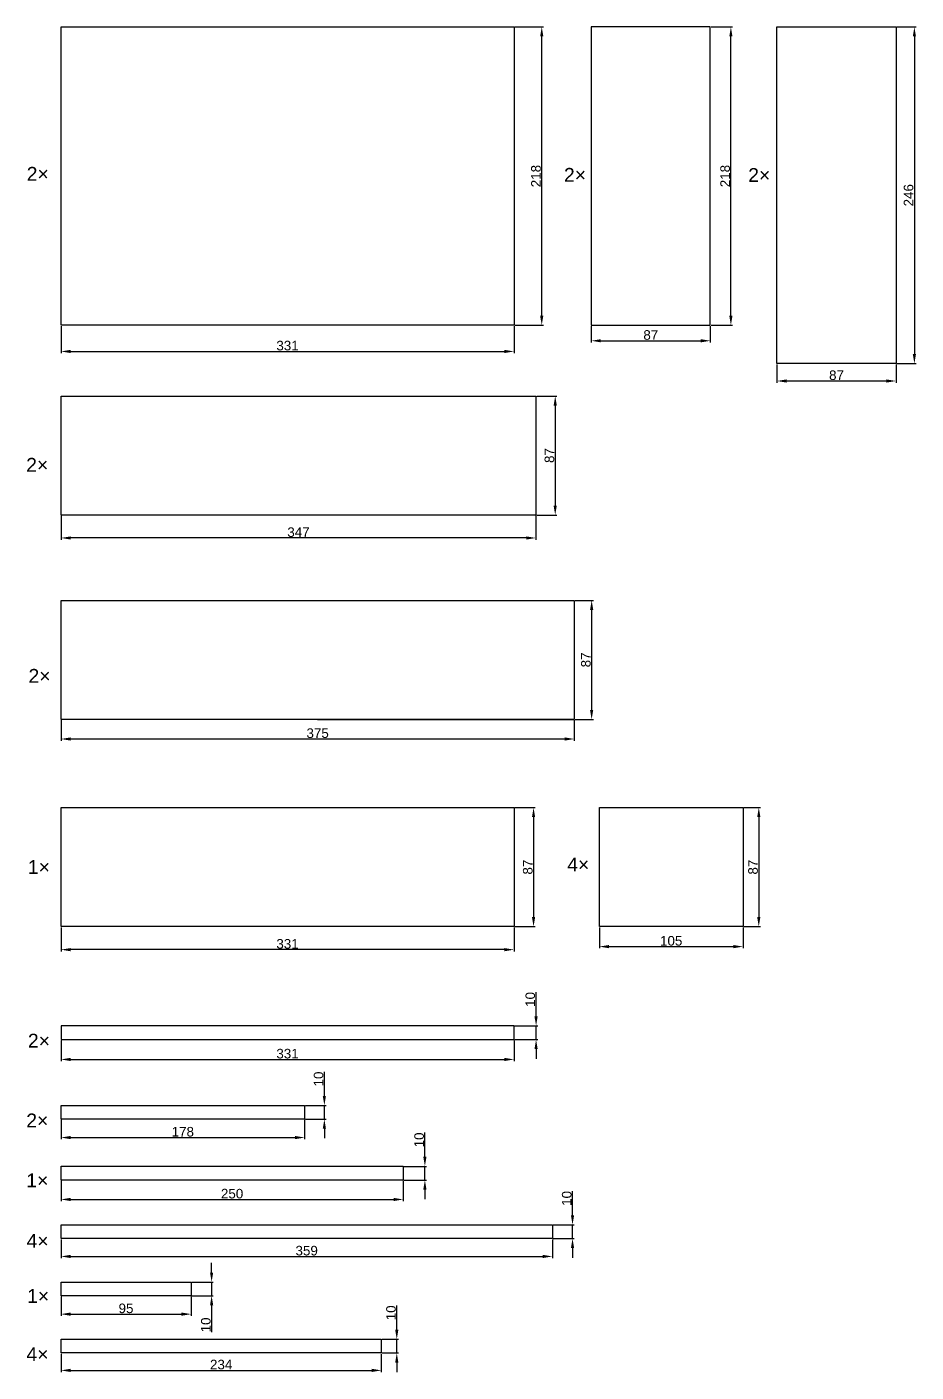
# Model space of a CAD drawing. Header units: millimetres. Extents: x 2483 to 4429, y -710 to 1566.
# Drawn here: x 2497 to 3147, y -524 to 459 of the extents above; entities that cross this region are included whole.
import ezdxf

# ---------------------------------------------------------------- set-up
doc = ezdxf.new("R2010")
doc.units = ezdxf.units.MM
doc.styles.get("Standard").update_dxf_attribs({"font": 'arial.ttf'})
doc.dimstyles.new('ISO-25', dxfattribs={"dimtxt": 7, "dimasz": 7, "dimexe": 1.25, "dimexo": 0.625, "dimtad": 1, "dimtxsty": 'Standard', "dimcen": 2.5, "dimadec": 0, "dimazin": 0, "dimtfac": 1, "dimtmove": 0, "dimatfit": 3, "dimfxl": 1, "dimarcsym": 0})

# ---------------------------------------------------------------- blocks, each defined once
blk = doc.blocks.new('*D285')
at = {"color": 0, "lineweight": -2, "transparency": 16777216}
for p, q in [((2522, 240.11), (2522, 220.38)), ((2853, 240.11), (2853, 220.38)), ((2529, 221.63), (2846, 221.63))]:
    blk.add_line(p, q, dxfattribs=at)
at = {"color": 0, "transparency": 16777216}
for points in [[(2529, 222.79), (2529, 220.46), (2522, 221.63)], [(2846, 222.79), (2846, 220.46), (2853, 221.63)]]:
    blk.add_solid(points, dxfattribs=at)
at = {"layer": 'Defpoints', "color": 0, "transparency": 16777216}
for p in [(2522, 240.74), (2853, 240.74), (2853, 221.63)]:
    blk.add_point(p, dxfattribs=at)
at = {"color": 0, "transparency": 16777216, "insert": (2687.5, 225.83), "char_height": 7, "attachment_point": 5}
blk.add_mtext('331', dxfattribs=at)
blk = doc.blocks.new('*D286')
at = {"color": 0, "lineweight": -2, "transparency": 16777216}
for p, q in [((2853.63, 458.74), (2874.49, 458.74)), ((2873.24, 247.74), (2873.24, 451.74)), ((2853.63, 240.74), (2874.49, 240.74))]:
    blk.add_line(p, q, dxfattribs=at)
at = {"color": 0, "transparency": 16777216}
for points in [[(2872.07, 451.74), (2874.41, 451.74), (2873.24, 458.74)], [(2872.07, 247.74), (2874.41, 247.74), (2873.24, 240.74)]]:
    blk.add_solid(points, dxfattribs=at)
at = {"layer": 'Defpoints', "color": 0, "transparency": 16777216}
for p in [(2853, 458.74), (2873.24, 458.74), (2853, 240.74)]:
    blk.add_point(p, dxfattribs=at)
at = {"color": 0, "transparency": 16777216, "insert": (2869.04, 349.74), "char_height": 7, "attachment_point": 5, "rotation": 90}
blk.add_mtext('218', dxfattribs=at)
blk = doc.blocks.new('*D288')
at = {"color": 0, "lineweight": -2, "transparency": 16777216}
for p, q in [((2522, 101.44), (2522, 84.09)), ((2869, 101.44), (2869, 84.09)), ((2862, 85.34), (2529, 85.34))]:
    blk.add_line(p, q, dxfattribs=at)
at = {"color": 0, "transparency": 16777216}
for points in [[(2529, 86.5), (2529, 84.17), (2522, 85.34)], [(2862, 86.5), (2862, 84.17), (2869, 85.34)]]:
    blk.add_solid(points, dxfattribs=at)
at = {"layer": 'Defpoints', "color": 0, "transparency": 16777216}
for p in [(2522, 102.06), (2869, 102.06), (2522, 85.34)]:
    blk.add_point(p, dxfattribs=at)
at = {"color": 0, "transparency": 16777216, "insert": (2695.5, 89.54), "char_height": 7, "attachment_point": 5}
blk.add_mtext('347', dxfattribs=at)
blk = doc.blocks.new('*D289')
at = {"color": 0, "lineweight": -2, "transparency": 16777216}
for p, q in [((2869.63, 189.06), (2884.33, 189.06)), ((2883.08, 182.06), (2883.08, 109.06)), ((2869.63, 102.06), (2884.33, 102.06))]:
    blk.add_line(p, q, dxfattribs=at)
at = {"color": 0, "transparency": 16777216}
for points in [[(2881.91, 182.06), (2884.25, 182.06), (2883.08, 189.06)], [(2881.91, 109.06), (2884.25, 109.06), (2883.08, 102.06)]]:
    blk.add_solid(points, dxfattribs=at)
at = {"layer": 'Defpoints', "color": 0, "transparency": 16777216}
for p in [(2869, 189.06), (2869, 102.06), (2883.08, 102.06)]:
    blk.add_point(p, dxfattribs=at)
at = {"color": 0, "transparency": 16777216, "insert": (2878.88, 145.56), "char_height": 7, "attachment_point": 5, "rotation": 90}
blk.add_mtext('87', dxfattribs=at)
blk = doc.blocks.new('*D291')
at = {"color": 0, "lineweight": -2, "transparency": 16777216}
for p, q in [((2897.63, 39.75), (2910.95, 39.75)), ((2909.7, 32.75), (2909.7, -40.25)), ((2897.63, -47.25), (2910.95, -47.25))]:
    blk.add_line(p, q, dxfattribs=at)
at = {"color": 0, "transparency": 16777216}
for points in [[(2908.53, 32.75), (2910.87, 32.75), (2909.7, 39.75)], [(2908.53, -40.25), (2910.87, -40.25), (2909.7, -47.25)]]:
    blk.add_solid(points, dxfattribs=at)
at = {"layer": 'Defpoints', "color": 0, "transparency": 16777216}
for p in [(2897, 39.75), (2897, -47.25), (2909.7, -47.25)]:
    blk.add_point(p, dxfattribs=at)
at = {"color": 0, "transparency": 16777216, "insert": (2905.5, -3.75), "char_height": 7, "attachment_point": 5, "rotation": 90}
blk.add_mtext('87', dxfattribs=at)
blk = doc.blocks.new('*D292')
at = {"color": 0, "lineweight": -2, "transparency": 16777216}
for p, q in [((2909.41, 240.11), (2909.41, 228.17)), ((2996.41, 240.11), (2996.41, 228.17)), ((2916.41, 229.42), (2989.41, 229.42))]:
    blk.add_line(p, q, dxfattribs=at)
at = {"color": 0, "transparency": 16777216}
for points in [[(2916.41, 230.58), (2916.41, 228.25), (2909.41, 229.42)], [(2989.41, 230.58), (2989.41, 228.25), (2996.41, 229.42)]]:
    blk.add_solid(points, dxfattribs=at)
at = {"layer": 'Defpoints', "color": 0, "transparency": 16777216}
for p in [(2909.41, 240.74), (2996.41, 240.74), (2996.41, 229.42)]:
    blk.add_point(p, dxfattribs=at)
at = {"color": 0, "transparency": 16777216, "insert": (2952.91, 233.61), "char_height": 7, "attachment_point": 5}
blk.add_mtext('87', dxfattribs=at)
blk = doc.blocks.new('*D293')
at = {"color": 0, "lineweight": -2, "transparency": 16777216}
for p, q in [((3045.11, 212.11), (3045.11, 198.77)), ((3132.11, 212.11), (3132.11, 198.77)), ((3125.11, 200.02), (3052.11, 200.02))]:
    blk.add_line(p, q, dxfattribs=at)
at = {"color": 0, "transparency": 16777216}
for points in [[(3052.11, 201.19), (3052.11, 198.86), (3045.11, 200.02)], [(3125.11, 201.19), (3125.11, 198.86), (3132.11, 200.02)]]:
    blk.add_solid(points, dxfattribs=at)
at = {"layer": 'Defpoints', "color": 0, "transparency": 16777216}
for p in [(3045.11, 212.74), (3132.11, 212.74), (3045.11, 200.02)]:
    blk.add_point(p, dxfattribs=at)
at = {"color": 0, "transparency": 16777216, "insert": (3088.61, 204.22), "char_height": 7, "attachment_point": 5}
blk.add_mtext('87', dxfattribs=at)
blk = doc.blocks.new('*D294')
at = {"color": 0, "lineweight": -2, "transparency": 16777216}
for p, q in [((2997.04, 458.74), (3012.69, 458.74)), ((3011.44, 247.74), (3011.44, 451.74)), ((2997.04, 240.74), (3012.69, 240.74))]:
    blk.add_line(p, q, dxfattribs=at)
at = {"color": 0, "transparency": 16777216}
for points in [[(3010.28, 451.74), (3012.61, 451.74), (3011.44, 458.74)], [(3010.28, 247.74), (3012.61, 247.74), (3011.44, 240.74)]]:
    blk.add_solid(points, dxfattribs=at)
at = {"layer": 'Defpoints', "color": 0, "transparency": 16777216}
for p in [(2996.41, 458.74), (3011.44, 458.74), (2996.41, 240.74)]:
    blk.add_point(p, dxfattribs=at)
at = {"color": 0, "transparency": 16777216, "insert": (3007.25, 349.74), "char_height": 7, "attachment_point": 5, "rotation": 90}
blk.add_mtext('218', dxfattribs=at)
blk = doc.blocks.new('*D295')
at = {"color": 0, "lineweight": -2, "transparency": 16777216}
for p, q in [((3132.73, 458.74), (3146.75, 458.74)), ((3145.5, 451.74), (3145.5, 219.74)), ((3132.73, 212.74), (3146.75, 212.74))]:
    blk.add_line(p, q, dxfattribs=at)
at = {"color": 0, "transparency": 16777216}
for points in [[(3144.34, 451.74), (3146.67, 451.74), (3145.5, 458.74)], [(3144.34, 219.74), (3146.67, 219.74), (3145.5, 212.74)]]:
    blk.add_solid(points, dxfattribs=at)
at = {"layer": 'Defpoints', "color": 0, "transparency": 16777216}
for p in [(3132.11, 458.74), (3132.11, 212.74), (3145.5, 212.74)]:
    blk.add_point(p, dxfattribs=at)
at = {"color": 0, "transparency": 16777216, "insert": (3141.3, 335.74), "char_height": 7, "attachment_point": 5, "rotation": 90}
blk.add_mtext('246', dxfattribs=at)
blk = doc.blocks.new('*D298')
at = {"color": 0, "lineweight": -2, "transparency": 16777216}
for p, q in [((2522, -199.27), (2522, -216.7)), ((2853, -199.27), (2853, -216.7)), ((2846, -215.45), (2529, -215.45))]:
    blk.add_line(p, q, dxfattribs=at)
at = {"color": 0, "transparency": 16777216}
for points in [[(2529, -214.29), (2529, -216.62), (2522, -215.45)], [(2846, -214.29), (2846, -216.62), (2853, -215.45)]]:
    blk.add_solid(points, dxfattribs=at)
at = {"layer": 'Defpoints', "color": 0, "transparency": 16777216}
for p in [(2522, -198.64), (2853, -198.64), (2522, -215.45)]:
    blk.add_point(p, dxfattribs=at)
at = {"color": 0, "transparency": 16777216, "insert": (2687.5, -211.25), "char_height": 7, "attachment_point": 5}
blk.add_mtext('331', dxfattribs=at)
blk = doc.blocks.new('*D299')
at = {"color": 0, "lineweight": -2, "transparency": 16777216}
for p, q in [((2853.63, -111.64), (2868.5, -111.64)), ((2867.25, -118.64), (2867.25, -191.64)), ((2853.63, -198.64), (2868.5, -198.64))]:
    blk.add_line(p, q, dxfattribs=at)
at = {"color": 0, "transparency": 16777216}
for points in [[(2866.09, -118.64), (2868.42, -118.64), (2867.25, -111.64)], [(2866.09, -191.64), (2868.42, -191.64), (2867.25, -198.64)]]:
    blk.add_solid(points, dxfattribs=at)
at = {"layer": 'Defpoints', "color": 0, "transparency": 16777216}
for p in [(2853, -111.64), (2853, -198.64), (2867.25, -198.64)]:
    blk.add_point(p, dxfattribs=at)
at = {"color": 0, "transparency": 16777216, "insert": (2863.05, -155.14), "char_height": 7, "attachment_point": 5, "rotation": 90}
blk.add_mtext('87', dxfattribs=at)
blk = doc.blocks.new('*D300')
at = {"color": 0, "lineweight": -2, "transparency": 16777216}
for p, q in [((3020.94, -111.64), (3033.08, -111.64)), ((3031.83, -118.64), (3031.83, -191.64)), ((3020.94, -198.64), (3033.08, -198.64))]:
    blk.add_line(p, q, dxfattribs=at)
at = {"color": 0, "transparency": 16777216}
for points in [[(3030.66, -118.64), (3033, -118.64), (3031.83, -111.64)], [(3030.66, -191.64), (3033, -191.64), (3031.83, -198.64)]]:
    blk.add_solid(points, dxfattribs=at)
at = {"layer": 'Defpoints', "color": 0, "transparency": 16777216}
for p in [(3020.32, -111.64), (3020.32, -198.64), (3031.83, -198.64)]:
    blk.add_point(p, dxfattribs=at)
at = {"color": 0, "transparency": 16777216, "insert": (3027.63, -155.14), "char_height": 7, "attachment_point": 5, "rotation": 90}
blk.add_mtext('87', dxfattribs=at)
blk = doc.blocks.new('*D301')
at = {"color": 0, "lineweight": -2, "transparency": 16777216}
for p, q in [((2915.32, -199.27), (2915.32, -214.48)), ((3020.32, -199.27), (3020.32, -214.48)), ((2922.32, -213.23), (3013.32, -213.23))]:
    blk.add_line(p, q, dxfattribs=at)
at = {"color": 0, "transparency": 16777216}
for points in [[(2922.32, -212.06), (2922.32, -214.39), (2915.32, -213.23)], [(3013.32, -212.06), (3013.32, -214.39), (3020.32, -213.23)]]:
    blk.add_solid(points, dxfattribs=at)
at = {"layer": 'Defpoints', "color": 0, "transparency": 16777216}
for p in [(2915.32, -198.64), (3020.32, -198.64), (3020.32, -213.23)]:
    blk.add_point(p, dxfattribs=at)
at = {"color": 0, "transparency": 16777216, "insert": (2967.82, -209.03), "char_height": 7, "attachment_point": 5}
blk.add_mtext('105', dxfattribs=at)
blk = doc.blocks.new('*D325')
at = {"color": 0, "lineweight": -2, "transparency": 16777216}
for p, q in [((2522, -427.12), (2522, -440.86)), ((2881, -427.12), (2881, -440.86)), ((2529, -439.61), (2874, -439.61))]:
    blk.add_line(p, q, dxfattribs=at)
at = {"color": 0, "transparency": 16777216}
for points in [[(2529, -438.44), (2529, -440.78), (2522, -439.61)], [(2874, -438.44), (2874, -440.78), (2881, -439.61)]]:
    blk.add_solid(points, dxfattribs=at)
at = {"layer": 'Defpoints', "color": 0, "transparency": 16777216}
for p in [(2522, -426.5), (2881, -426.5), (2881, -439.61)]:
    blk.add_point(p, dxfattribs=at)
at = {"color": 0, "transparency": 16777216, "insert": (2701.5, -435.41), "char_height": 7, "attachment_point": 5}
blk.add_mtext('359', dxfattribs=at)
blk = doc.blocks.new('*D326')
at = {"color": 0, "lineweight": -2, "transparency": 16777216}
for p, q in [((2895.74, -409.5), (2895.74, -391.9)), ((2881.63, -416.5), (2896.99, -416.5)), ((2895.74, -426.5), (2895.74, -416.5)), ((2881.63, -426.5), (2896.99, -426.5)), ((2895.74, -433.5), (2895.74, -440.5))]:
    blk.add_line(p, q, dxfattribs=at)
at = {"color": 0, "transparency": 16777216}
for points in [[(2894.58, -409.5), (2896.91, -409.5), (2895.74, -416.5)], [(2894.58, -433.5), (2896.91, -433.5), (2895.74, -426.5)]]:
    blk.add_solid(points, dxfattribs=at)
at = {"layer": 'Defpoints', "color": 0, "transparency": 16777216}
for p in [(2881, -416.5), (2895.74, -416.5), (2881, -426.5)]:
    blk.add_point(p, dxfattribs=at)
at = {"color": 0, "transparency": 16777216, "insert": (2891.54, -397.2), "char_height": 7, "attachment_point": 5, "rotation": 90}
blk.add_mtext('10', dxfattribs=at)
blk = doc.blocks.new('*D327')
at = {"color": 0, "lineweight": -2, "transparency": 16777216}
for p, q in [((2522, -468.96), (2522, -483)), ((2617, -468.96), (2617, -483)), ((2529, -481.75), (2610, -481.75))]:
    blk.add_line(p, q, dxfattribs=at)
at = {"color": 0, "transparency": 16777216}
for points in [[(2529, -480.58), (2529, -482.92), (2522, -481.75)], [(2610, -480.58), (2610, -482.92), (2617, -481.75)]]:
    blk.add_solid(points, dxfattribs=at)
at = {"layer": 'Defpoints', "color": 0, "transparency": 16777216}
for p in [(2522, -468.33), (2617, -468.33), (2617, -481.75)]:
    blk.add_point(p, dxfattribs=at)
at = {"color": 0, "transparency": 16777216, "insert": (2569.5, -477.55), "char_height": 7, "attachment_point": 5}
blk.add_mtext('95', dxfattribs=at)
blk = doc.blocks.new('*D328')
at = {"color": 0, "lineweight": -2, "transparency": 16777216}
for p, q in [((2632.04, -451.33), (2632.04, -444.33)), ((2617.63, -458.33), (2633.29, -458.33)), ((2632.04, -458.33), (2632.04, -468.33)), ((2617.63, -468.33), (2633.29, -468.33)), ((2632.04, -475.33), (2632.04, -494.93))]:
    blk.add_line(p, q, dxfattribs=at)
at = {"color": 0, "transparency": 16777216}
for points in [[(2630.88, -451.33), (2633.21, -451.33), (2632.04, -458.33)], [(2630.88, -475.33), (2633.21, -475.33), (2632.04, -468.33)]]:
    blk.add_solid(points, dxfattribs=at)
at = {"layer": 'Defpoints', "color": 0, "transparency": 16777216}
for p in [(2617, -458.33), (2632.04, -458.33), (2617, -468.33)]:
    blk.add_point(p, dxfattribs=at)
at = {"color": 0, "transparency": 16777216, "insert": (2627.84, -489.63), "char_height": 7, "attachment_point": 5, "rotation": 90}
blk.add_mtext('10', dxfattribs=at)
blk = doc.blocks.new('*D329')
at = {"color": 0, "lineweight": -2, "transparency": 16777216}
for p, q in [((2522, -510.72), (2522, -524.09)), ((2756, -510.72), (2756, -524.09)), ((2529, -522.84), (2749, -522.84))]:
    blk.add_line(p, q, dxfattribs=at)
at = {"color": 0, "transparency": 16777216}
for points in [[(2529, -521.68), (2529, -524.01), (2522, -522.84)], [(2749, -521.68), (2749, -524.01), (2756, -522.84)]]:
    blk.add_solid(points, dxfattribs=at)
at = {"layer": 'Defpoints', "color": 0, "transparency": 16777216}
for p in [(2522, -510.1), (2756, -510.1), (2756, -522.84)]:
    blk.add_point(p, dxfattribs=at)
at = {"color": 0, "transparency": 16777216, "insert": (2639, -518.64), "char_height": 7, "attachment_point": 5}
blk.add_mtext('234', dxfattribs=at)
blk = doc.blocks.new('*D330')
at = {"color": 0, "lineweight": -2, "transparency": 16777216}
for p, q in [((2767.33, -493.1), (2767.33, -475.5)), ((2756.63, -500.1), (2768.58, -500.1)), ((2767.33, -510.1), (2767.33, -500.1)), ((2756.63, -510.1), (2768.58, -510.1)), ((2767.33, -517.1), (2767.33, -524.1))]:
    blk.add_line(p, q, dxfattribs=at)
at = {"color": 0, "transparency": 16777216}
for points in [[(2766.16, -493.1), (2768.49, -493.1), (2767.33, -500.1)], [(2766.16, -517.1), (2768.49, -517.1), (2767.33, -510.1)]]:
    blk.add_solid(points, dxfattribs=at)
at = {"layer": 'Defpoints', "color": 0, "transparency": 16777216}
for p in [(2756, -500.1), (2767.33, -500.1), (2756, -510.1)]:
    blk.add_point(p, dxfattribs=at)
at = {"color": 0, "transparency": 16777216, "insert": (2763.13, -480.8), "char_height": 7, "attachment_point": 5, "rotation": 90}
blk.add_mtext('10', dxfattribs=at)
blk = doc.blocks.new('*D336')
at = {"color": 0, "lineweight": -2, "transparency": 16777216}
for p, q in [((2522, -47.87), (2522, -62.78)), ((2897, -47.87), (2897, -62.78)), ((2529, -61.53), (2890, -61.53))]:
    blk.add_line(p, q, dxfattribs=at)
at = {"color": 0, "transparency": 16777216}
for points in [[(2529, -60.37), (2529, -62.7), (2522, -61.53)], [(2890, -60.37), (2890, -62.7), (2897, -61.53)]]:
    blk.add_solid(points, dxfattribs=at)
at = {"layer": 'Defpoints', "color": 0, "transparency": 16777216}
for p in [(2522, -47.25), (2897, -47.25), (2897, -61.53)]:
    blk.add_point(p, dxfattribs=at)
at = {"color": 0, "transparency": 16777216, "insert": (2709.5, -57.33), "char_height": 7, "attachment_point": 5}
blk.add_mtext('375', dxfattribs=at)
blk = doc.blocks.new('*D427')
at = {"color": 0, "lineweight": -2, "transparency": 16777216}
for p, q in [((2522, -281.74), (2522, -296.93)), ((2853, -281.74), (2853, -296.93)), ((2529, -295.68), (2846, -295.68))]:
    blk.add_line(p, q, dxfattribs=at)
at = {"color": 0, "transparency": 16777216}
for points in [[(2529, -294.51), (2529, -296.84), (2522, -295.68)], [(2846, -294.51), (2846, -296.84), (2853, -295.68)]]:
    blk.add_solid(points, dxfattribs=at)
at = {"layer": 'Defpoints', "color": 0, "transparency": 16777216}
for p in [(2522, -281.12), (2853, -281.12), (2853, -295.68)]:
    blk.add_point(p, dxfattribs=at)
at = {"color": 0, "transparency": 16777216, "insert": (2687.5, -291.48), "char_height": 7, "attachment_point": 5}
blk.add_mtext('331', dxfattribs=at)
blk = doc.blocks.new('*D428')
at = {"color": 0, "lineweight": -2, "transparency": 16777216}
for p, q in [((2869.09, -264.12), (2869.09, -246.52)), ((2853.63, -271.12), (2870.34, -271.12)), ((2869.09, -281.12), (2869.09, -271.12)), ((2853.63, -281.12), (2870.34, -281.12)), ((2869.09, -288.12), (2869.09, -295.12))]:
    blk.add_line(p, q, dxfattribs=at)
at = {"color": 0, "transparency": 16777216}
for points in [[(2867.92, -264.12), (2870.26, -264.12), (2869.09, -271.12)], [(2867.92, -288.12), (2870.26, -288.12), (2869.09, -281.12)]]:
    blk.add_solid(points, dxfattribs=at)
at = {"layer": 'Defpoints', "color": 0, "transparency": 16777216}
for p in [(2853, -271.12), (2869.09, -271.12), (2853, -281.12)]:
    blk.add_point(p, dxfattribs=at)
at = {"color": 0, "transparency": 16777216, "insert": (2864.89, -251.82), "char_height": 7, "attachment_point": 5, "rotation": 90}
blk.add_mtext('10', dxfattribs=at)
blk = doc.blocks.new('*D429')
at = {"color": 0, "lineweight": -2, "transparency": 16777216}
for p, q in [((2522, -339.88), (2522, -353.98)), ((2700, -339.88), (2700, -353.98)), ((2529, -352.73), (2693, -352.73))]:
    blk.add_line(p, q, dxfattribs=at)
at = {"color": 0, "transparency": 16777216}
for points in [[(2529, -351.56), (2529, -353.9), (2522, -352.73)], [(2693, -351.56), (2693, -353.9), (2700, -352.73)]]:
    blk.add_solid(points, dxfattribs=at)
at = {"layer": 'Defpoints', "color": 0, "transparency": 16777216}
for p in [(2522, -339.26), (2700, -339.26), (2700, -352.73)]:
    blk.add_point(p, dxfattribs=at)
at = {"color": 0, "transparency": 16777216, "insert": (2611, -348.53), "char_height": 7, "attachment_point": 5}
blk.add_mtext('178', dxfattribs=at)
blk = doc.blocks.new('*D430')
at = {"color": 0, "lineweight": -2, "transparency": 16777216}
for p, q in [((2714.41, -322.26), (2714.41, -304.66)), ((2700.63, -329.26), (2715.66, -329.26)), ((2714.41, -339.26), (2714.41, -329.26)), ((2700.63, -339.26), (2715.66, -339.26)), ((2714.41, -346.26), (2714.41, -353.26))]:
    blk.add_line(p, q, dxfattribs=at)
at = {"color": 0, "transparency": 16777216}
for points in [[(2713.24, -322.26), (2715.57, -322.26), (2714.41, -329.26)], [(2713.24, -346.26), (2715.57, -346.26), (2714.41, -339.26)]]:
    blk.add_solid(points, dxfattribs=at)
at = {"layer": 'Defpoints', "color": 0, "transparency": 16777216}
for p in [(2700, -329.26), (2714.41, -329.26), (2700, -339.26)]:
    blk.add_point(p, dxfattribs=at)
at = {"color": 0, "transparency": 16777216, "insert": (2710.21, -309.96), "char_height": 7, "attachment_point": 5, "rotation": 90}
blk.add_mtext('10', dxfattribs=at)
blk = doc.blocks.new('*D512')
at = {"color": 0, "lineweight": -2, "transparency": 16777216}
for p, q in [((2522, -384.38), (2522, -399.21)), ((2772, -384.38), (2772, -399.21)), ((2529, -397.96), (2765, -397.96))]:
    blk.add_line(p, q, dxfattribs=at)
at = {"color": 0, "transparency": 16777216}
for points in [[(2529, -396.8), (2529, -399.13), (2522, -397.96)], [(2765, -396.8), (2765, -399.13), (2772, -397.96)]]:
    blk.add_solid(points, dxfattribs=at)
at = {"layer": 'Defpoints', "color": 0, "transparency": 16777216}
for p in [(2522, -383.76), (2772, -383.76), (2772, -397.96)]:
    blk.add_point(p, dxfattribs=at)
at = {"color": 0, "transparency": 16777216, "insert": (2647, -393.76), "char_height": 7, "attachment_point": 5}
blk.add_mtext('250', dxfattribs=at)
blk = doc.blocks.new('*D513')
at = {"color": 0, "lineweight": -2, "transparency": 16777216}
for p, q in [((2787.88, -366.76), (2787.88, -349.16)), ((2772.63, -373.76), (2789.13, -373.76)), ((2787.88, -383.76), (2787.88, -373.76)), ((2772.63, -383.76), (2789.13, -383.76)), ((2787.88, -390.76), (2787.88, -397.76))]:
    blk.add_line(p, q, dxfattribs=at)
at = {"color": 0, "transparency": 16777216}
for points in [[(2786.71, -366.76), (2789.04, -366.76), (2787.88, -373.76)], [(2786.71, -390.76), (2789.04, -390.76), (2787.88, -383.76)]]:
    blk.add_solid(points, dxfattribs=at)
at = {"layer": 'Defpoints', "color": 0, "transparency": 16777216}
for p in [(2772, -373.76), (2787.88, -373.76), (2772, -383.76)]:
    blk.add_point(p, dxfattribs=at)
at = {"color": 0, "transparency": 16777216, "insert": (2783.68, -354.46), "char_height": 7, "attachment_point": 5, "rotation": 90}
blk.add_mtext('10', dxfattribs=at)

msp = doc.modelspace()

# ---------------------------------------------------------------- linework, layer by layer
msp.add_line((2709.501, -47.25), (2897.001, -47.25))
for points in [[(2522.001, 458.736), (2853.001, 458.736), (2853.001, 240.736), (2522.001, 240.736)], [(2996.413, 458.736), (2909.413, 458.736), (2909.413, 240.736), (2996.413, 240.736)], [(3045.107, 458.736), (3132.107, 458.736), (3132.107, 212.736), (3045.107, 212.736)], [(2522.001, 189.065), (2869.001, 189.065), (2869.001, 102.065), (2522.001, 102.065), (2522.001, 145.565)], [(2897.001, -47.25), (2522.001, -47.25), (2522.001, 39.75), (2897.001, 39.75)], [(2522.001, -111.641), (2853.001, -111.641), (2853.001, -198.641), (2522.001, -198.641)], [(2915.319, -111.641), (3020.319, -111.641), (3020.319, -198.641), (2915.319, -198.641)], [(2522.001, -281.117), (2853.001, -281.117), (2853.001, -271.117), (2522.001, -271.117)], [(2522.001, -329.256), (2700.001, -329.256), (2700.001, -339.256), (2522.001, -339.256)], [(2522.001, -373.756), (2772.001, -373.756), (2772.001, -383.756), (2522.001, -383.756)], [(2522.001, -416.498), (2881.001, -416.498), (2881.001, -426.498), (2522.001, -426.498)], [(2522.001, -458.334), (2617.001, -458.334), (2617.001, -468.334), (2522.001, -468.334)], [(2756.001, -500.095), (2756.001, -510.095), (2522.001, -510.095), (2522.001, -500.095)]]:
    msp.add_lwpolyline(points, close=True)

# ---------------------------------------------------------------- texts
for s, p in [('2×', (2496.945, 346.338)), ('2×', (2889.481, 345.579)), ('2×', (3024.095, 345.449)), ('2×', (2496.566, 133.731)), ('2×', (2498.238, -20.471)), ('1×', (2497.811, -160.103)), ('4×', (2891.872, -158.32)), ('2×', (2497.834, -287.02)), ('2×', (2496.635, -345.3)), ('1×', (2496.635, -389.052)), ('4×', (2496.86, -433.275)), ('1×', (2497.237, -473.538)), ('4×', (2496.763, -516.043))]:
    msp.add_text(s, height=10.113).set_placement(p)

# ---------------------------------------------------------------- dimensions: what is measured, and where the dimension line sits
for base, p1, p2, picture, middle in [((2873.239, 458.736), (2853.001, 240.736), (2853.001, 458.736), '*D286', (2869.04, 349.736)), ((3011.445, 458.736), (2996.413, 240.736), (2996.413, 458.736), '*D294', (3007.246, 349.736)), ((3145.502, 212.736), (3132.107, 458.736), (3132.107, 212.736), '*D295', (3141.303, 335.736)), ((2883.079, 102.065), (2869.001, 189.065), (2869.001, 102.065), '*D289', (2878.88, 145.565)), ((2867.253, -198.641), (2853.001, -111.641), (2853.001, -198.641), '*D299', (2863.054, -155.141)), ((3031.83, -198.641), (3020.319, -111.641), (3020.319, -198.641), '*D300', (3027.631, -155.141)), ((2869.091, -271.117), (2853.001, -281.117), (2853.001, -271.117), '*D428', (2864.892, -251.82)), ((2714.406, -329.256), (2700.001, -339.256), (2700.001, -329.256), '*D430', (2710.207, -309.959)), ((2787.878, -373.756), (2772.001, -383.756), (2772.001, -373.756), '*D513', (2783.679, -354.459)), ((2895.742, -416.498), (2881.001, -426.498), (2881.001, -416.498), '*D326', (2891.543, -397.2)), ((2767.328, -500.095), (2756.001, -510.095), (2756.001, -500.095), '*D330', (2763.129, -480.798))]:
    dim = msp.add_linear_dim(base=base, p1=p1, p2=p2, angle=90, dimstyle='ISO-25')
    dim.commit()
    dim.dimension.update_dxf_attribs({"geometry": picture, "text_midpoint": middle})
for base, p1, p2, picture, middle in [((2853.001, 221.627), (2522.001, 240.736), (2853.001, 240.736), '*D285', (2687.501, 225.828)), ((2996.413, 229.416), (2909.413, 240.736), (2996.413, 240.736), '*D292', (2952.913, 233.615)), ((3045.107, 200.023), (3132.107, 212.736), (3045.107, 212.736), '*D293', (3088.607, 204.222)), ((2522.001, 85.337), (2869.001, 102.065), (2522.001, 102.065), '*D288', (2695.501, 89.538)), ((2897.001, -61.534), (2522.001, -47.25), (2897.001, -47.25), '*D336', (2709.501, -57.333)), ((2522.001, -215.453), (2853.001, -198.641), (2522.001, -198.641), '*D298', (2687.501, -211.252)), ((3020.319, -213.227), (2915.319, -198.641), (3020.319, -198.641), '*D301', (2967.819, -209.028)), ((2853.001, -295.677), (2522.001, -281.117), (2853.001, -281.117), '*D427', (2687.501, -291.476)), ((2700.001, -352.73), (2522.001, -339.256), (2700.001, -339.256), '*D429', (2611.001, -348.531)), ((2772.001, -397.963), (2522.001, -383.756), (2772.001, -383.756), '*D512', (2647.001, -393.764))]:
    dim = msp.add_linear_dim(base=base, p1=p1, p2=p2, dimstyle='ISO-25')
    dim.commit()
    dim.dimension.update_dxf_attribs({"geometry": picture, "text_midpoint": middle})
for base, p1, p2, picture, middle in [((2909.7, -47.25), (2897.001, 39.75), (2897.001, -47.25), '*D291', (2909.7, -3.75)), ((2632.043, -458.334), (2617.001, -468.334), (2617.001, -458.334), '*D328', (2632.043, -489.634))]:
    dim = msp.add_linear_dim(base=base, p1=p1, p2=p2, angle=90, dimstyle='ISO-25')
    dim.commit()
    dim.dimension.update_dxf_attribs({"geometry": picture, "text_midpoint": middle, "dimtype": 160})
for base, p1, p2, picture, middle in [((2881.001, -439.612), (2522.001, -426.498), (2881.001, -426.498), '*D325', (2701.501, -439.612)), ((2617.001, -481.75), (2522.001, -468.334), (2617.001, -468.334), '*D327', (2569.501, -481.75)), ((2756.001, -522.843), (2522.001, -510.095), (2756.001, -510.095), '*D329', (2639.001, -522.843))]:
    dim = msp.add_linear_dim(base=base, p1=p1, p2=p2, dimstyle='ISO-25')
    dim.commit()
    dim.dimension.update_dxf_attribs({"geometry": picture, "text_midpoint": middle, "dimtype": 160})

doc.saveas('drawing.dxf')
